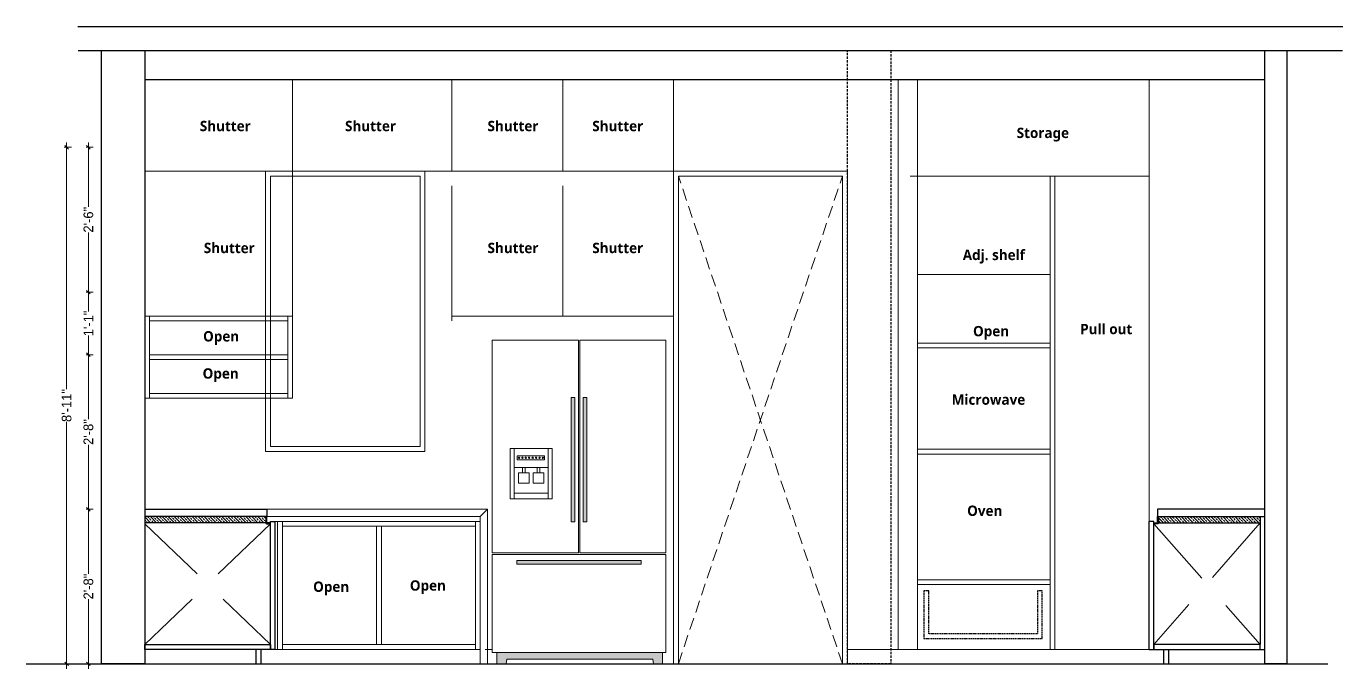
# Model space of a CAD drawing. Header units: millimetres. Extents: x 56222 to 3066687, y -650199 to -121287.
# Drawn here: x 138111.3 to 138383.9, y -183269.7 to -183136.7 of the extents above; entities that cross this region are included whole.
import ezdxf

# ---------------------------------------------------------------- set-up
doc = ezdxf.new("R2010")
doc.units = ezdxf.units.MM
doc.header["$MEASUREMENT"] = 0
doc.header["$PDMODE"] = 35
for name, pattern in [('DASHED', [0.75, 0.5, -0.25]), ('DASHED2', [0.375, 0.25, -0.125]), ('DASHEDX2', [1.5, 1, -0.5])]:
    doc.linetypes.add(name, pattern=pattern)
doc.layers.get('Defpoints').update_dxf_attribs({"color": 220})
for name, color, linetype, lineweight in [('03FUN', 37, 'Continuous', 9), ('ELEVATION', 250, 'Continuous', 9), ('FIRST FLOOR ( DW_RAIL )', 7, 'Continuous', 9), ('FURNITURE', 32, 'Continuous', 9), ('furniture dimensions', 1, 'DASHED', 0), ('Labelling', 1, 'Continuous', 25), ('SECTION ( SLAB PLine )', 104, 'Continuous', 30), ('Text', 7, 'Continuous', 15), ('UTILITY', 48, 'Continuous', 9), ('wall', 7, 'Continuous', 30), ('XX~SLAB ( BEAM )~ ( DIM )', 7, 'Continuous', 9)]:
    doc.layers.add(name, color=color, linetype=linetype, lineweight=lineweight)
doc.layers.add('hatch', color=250, linetype='Continuous', lineweight=9, transparency=0.5)
doc.layers.add('str coll', color=6, linetype='Continuous')
doc.styles.add('century g', font='GOTHIC.TTF')
doc.styles.get("Standard").update_dxf_attribs({"font": 'arial.ttf', "height": 6})
doc.dimstyles.new('Archana', dxfattribs={"dimtxt": 2, "dimasz": 0.75, "dimexe": 0.5, "dimexo": 0.5, "dimgap": 0, "dimtad": 0, "dimzin": 0, "dimdsep": 46, "dimlunit": 4, "dimtxsty": 'century g', "dimblk": 'OBLIQUE', "dimcen": 0, "dimdle": 1, "dimclrd": 256, "dimclre": 256, "dimclrt": 256, "dimadec": 0, "dimazin": 0, "dimtfac": 1, "dimtofl": 0, "dimtmove": 1, "dimatfit": 3, "dimfxl": 1, "dimfxlon": 1, "dimtolj": 1, "dimtzin": 0, "dimlwd": -1, "dimlwe": -1, "dimarcsym": 0})

# ---------------------------------------------------------------- blocks, each defined once
blk = doc.blocks.new('_Oblique')
at = {"layer": 'wall', "color": 0, "lineweight": -2}
blk.add_line((-0.5, -0.5), (0.5, 0.5), dxfattribs=at)
blk = doc.blocks.new('*D318')
at = {"layer": 'Defpoints', "color": 0, "linetype": 'Continuous', "lineweight": 30, "transparency": 16777216}
for p in [(138124.17, -183236.69), (138135.84, -183236.69), (138135.84, -183268.69)]:
    blk.add_point(p, dxfattribs=at)
at = {"layer": 'furniture dimensions', "color": 5, "linetype": 'Continuous', "transparency": 16777216}
for p, q in [((138125.17, -183236.69), (138123.67, -183236.69)), ((138124.17, -183235.69), (138124.17, -183250.05)), ((138124.17, -183269.69), (138124.17, -183255.32)), ((138125.17, -183268.69), (138123.67, -183268.69))]:
    blk.add_line(p, q, dxfattribs=at)
at = {"layer": 'furniture dimensions', "color": 5, "linetype": 'Continuous', "transparency": 16777216, "xscale": 0.75, "yscale": 0.75, "zscale": 0.75}
for p, rotation in [((138124.17, -183236.69), 90), ((138124.17, -183268.69), 270)]:
    blk.add_blockref('_Oblique', p, dxfattribs=dict(at, rotation=rotation))
at = {"layer": 'furniture dimensions', "linetype": 'Continuous', "lineweight": 0, "transparency": 16777216, "insert": (138124.17, -183252.69), "char_height": 2, "attachment_point": 5, "rotation": 90, "style": 'century g'}
blk.add_mtext('\\A1;2\'-8"', dxfattribs=at)
blk = doc.blocks.new('*D319')
at = {"layer": 'Defpoints', "color": 0, "linetype": 'Continuous', "lineweight": 30, "transparency": 16777216}
for p in [(138124.17, -183204.69), (138135.84, -183204.69), (138135.84, -183236.69)]:
    blk.add_point(p, dxfattribs=at)
at = {"layer": 'furniture dimensions', "color": 5, "linetype": 'Continuous', "transparency": 16777216}
for p, q in [((138124.17, -183203.69), (138124.17, -183218.05)), ((138125.17, -183204.69), (138123.67, -183204.69)), ((138124.17, -183237.69), (138124.17, -183223.32)), ((138125.17, -183236.69), (138123.67, -183236.69))]:
    blk.add_line(p, q, dxfattribs=at)
at = {"layer": 'furniture dimensions', "color": 5, "linetype": 'Continuous', "transparency": 16777216, "xscale": 0.75, "yscale": 0.75, "zscale": 0.75}
for p, rotation in [((138124.17, -183204.69), 90), ((138124.17, -183236.69), 270)]:
    blk.add_blockref('_Oblique', p, dxfattribs=dict(at, rotation=rotation))
at = {"layer": 'furniture dimensions', "linetype": 'Continuous', "lineweight": 0, "transparency": 16777216, "insert": (138124.17, -183220.69), "char_height": 2, "attachment_point": 5, "rotation": 90, "style": 'century g'}
blk.add_mtext('\\A1;2\'-8"', dxfattribs=at)
blk = doc.blocks.new('*D320')
at = {"layer": 'Defpoints', "color": 0, "linetype": 'Continuous', "lineweight": 30, "transparency": 16777216}
for p in [(138124.17, -183191.73), (138135.84, -183191.73), (138135.84, -183204.69)]:
    blk.add_point(p, dxfattribs=at)
at = {"layer": 'furniture dimensions', "color": 5, "linetype": 'Continuous', "transparency": 16777216}
for p, q in [((138125.17, -183191.73), (138123.67, -183191.73)), ((138124.17, -183190.73), (138124.17, -183195.73)), ((138124.17, -183205.69), (138124.17, -183200.69)), ((138125.17, -183204.69), (138123.67, -183204.69))]:
    blk.add_line(p, q, dxfattribs=at)
at = {"layer": 'furniture dimensions', "color": 5, "linetype": 'Continuous', "transparency": 16777216, "xscale": 0.75, "yscale": 0.75, "zscale": 0.75}
for p, rotation in [((138124.17, -183191.73), 90), ((138124.17, -183204.69), 270)]:
    blk.add_blockref('_Oblique', p, dxfattribs=dict(at, rotation=rotation))
at = {"layer": 'furniture dimensions', "linetype": 'Continuous', "lineweight": 0, "transparency": 16777216, "insert": (138124.17, -183198.21), "char_height": 2, "attachment_point": 5, "rotation": 90, "style": 'century g'}
blk.add_mtext('\\A1;1\'-1"', dxfattribs=at)
blk = doc.blocks.new('*D321')
at = {"layer": 'Defpoints', "color": 0, "linetype": 'Continuous', "lineweight": 30, "transparency": 16777216}
for p in [(138124.17, -183161.73), (138135.84, -183161.73), (138135.84, -183191.73)]:
    blk.add_point(p, dxfattribs=at)
at = {"layer": 'furniture dimensions', "color": 5, "linetype": 'Continuous', "transparency": 16777216}
for p, q in [((138125.17, -183161.73), (138123.67, -183161.73)), ((138124.17, -183160.73), (138124.17, -183174.09)), ((138124.17, -183192.73), (138124.17, -183179.37)), ((138125.17, -183191.73), (138123.67, -183191.73))]:
    blk.add_line(p, q, dxfattribs=at)
at = {"layer": 'furniture dimensions', "color": 5, "linetype": 'Continuous', "transparency": 16777216, "xscale": 0.75, "yscale": 0.75, "zscale": 0.75}
for p, rotation in [((138124.17, -183161.73), 90), ((138124.17, -183191.73), 270)]:
    blk.add_blockref('_Oblique', p, dxfattribs=dict(at, rotation=rotation))
at = {"layer": 'furniture dimensions', "linetype": 'Continuous', "lineweight": 0, "transparency": 16777216, "insert": (138124.17, -183176.73), "char_height": 2, "attachment_point": 5, "rotation": 90, "style": 'century g'}
blk.add_mtext('\\A1;2\'-6"', dxfattribs=at)
blk = doc.blocks.new('*D322')
at = {"layer": 'Defpoints', "color": 0, "linetype": 'Continuous', "lineweight": 30, "transparency": 16777216}
for p in [(138119.65, -183161.73), (138135.84, -183161.73), (138131.34, -183268.69)]:
    blk.add_point(p, dxfattribs=at)
at = {"layer": 'furniture dimensions', "color": 5, "linetype": 'Continuous', "transparency": 16777216}
for p, q in [((138120.65, -183161.73), (138119.15, -183161.73)), ((138119.65, -183160.73), (138119.65, -183211.81)), ((138119.65, -183269.69), (138119.65, -183218.61)), ((138120.65, -183268.69), (138119.15, -183268.69))]:
    blk.add_line(p, q, dxfattribs=at)
at = {"layer": 'furniture dimensions', "color": 5, "linetype": 'Continuous', "transparency": 16777216, "xscale": 0.75, "yscale": 0.75, "zscale": 0.75}
for p, rotation in [((138119.65, -183161.73), 90), ((138119.65, -183268.69), 270)]:
    blk.add_blockref('_Oblique', p, dxfattribs=dict(at, rotation=rotation))
at = {"layer": 'furniture dimensions', "linetype": 'Continuous', "lineweight": 0, "transparency": 16777216, "insert": (138119.65, -183215.21), "char_height": 2, "attachment_point": 5, "rotation": 90, "style": 'century g'}
blk.add_mtext('\\A1;8\'-11"', dxfattribs=at)

msp = doc.modelspace()

# ---------------------------------------------------------------- hatches: boundary and pattern name
at = {"layer": '03FUN', "linetype": 'ByBlock'}
h = msp.add_hatch(color=250, dxfattribs=at)
h.paths.add_polyline_path([(138227.416, -183213.538), (138226.644, -183213.538), (138226.644, -183239.316), (138227.416, -183239.316)])
h.paths.add_polyline_path([(138224.904, -183213.538), (138224.132, -183213.538), (138224.132, -183239.316), (138224.904, -183239.316)])
for points in [[(138238.663, -183247.297), (138212.885, -183247.297), (138212.885, -183248.069), (138238.663, -183248.069)], [(138243.052, -183266.323), (138208.731, -183266.323), (138208.731, -183268.688), (138210.713, -183268.688), (138210.833, -183267.722), (138241.08, -183267.722), (138241.201, -183268.688), (138243.052, -183268.688)]]:
    msp.add_hatch(color=250, dxfattribs=at).paths.add_polyline_path(points)
at = {"layer": 'hatch', "transparency": 33554651}
h = msp.add_hatch(dxfattribs=at)
h.set_pattern_fill('ANSI33', color=256, scale=3.493167, angle=90, style=0)
h.set_pattern_definition([(135, (-5357069.8029, 4413149.8386), (-0.61751058278, -0.61751058278), []), (135, (-5357069.8029, 4413150.4561), (-0.61751058278, -0.61751058278), [0.43664592054, -0.21832296027])])
h.paths.add_polyline_path([(138135.842, -183239.473), (138135.842, -183238.188), (138160.891, -183238.194), (138160.891, -183239.479)])
h = msp.add_hatch(dxfattribs=at)
h.set_pattern_fill('ANSI33', color=256, scale=3.493167, angle=90, style=0)
h.set_pattern_definition([(135, (-5356923.0382, 4413149.8386), (-0.61751058278, -0.61751058278), []), (135, (-5356923.0382, 4413150.4561), (-0.61751058278, -0.61751058278), [0.43664592054, -0.21832296027])])
h.paths.add_polyline_path([(138366.842, -183239.472), (138366.842, -183238.188), (138345.793, -183238.194), (138345.793, -183239.479)])

# ---------------------------------------------------------------- linework, layer by layer
at = {"layer": 'ELEVATION', "color": 252, "linetype": 'DASHED', "lineweight": 25, "true_color": 0x939598}
msp.add_lwpolyline([(138281.342, -183141.688), (138290.342, -183141.688), (138290.342, -183268.688), (138281.342, -183268.688)], close=True, dxfattribs=at)
at = {"layer": 'ELEVATION', "lineweight": 0}
for points in [[(138160.842, -183166.688), (138193.842, -183166.688), (138193.842, -183224.688), (138160.842, -183224.688)], [(138161.842, -183167.688), (138192.842, -183167.688), (138192.842, -183223.688), (138161.842, -183223.688)], [(138245.342, -183166.688), (138281.342, -183166.688), (138281.342, -183268.688), (138245.342, -183268.688)], [(138246.342, -183167.688), (138280.342, -183167.688), (138280.342, -183268.688), (138246.342, -183268.688)]]:
    msp.add_lwpolyline(points, close=True, dxfattribs=at)
at = {"layer": 'FIRST FLOOR ( DW_RAIL )', "lineweight": 0}
for p, q in [((138135.842, -183213.688), (138135.842, -183147.688)), ((138135.842, -183213.688), (138135.842, -183147.688)), ((138205.323, -183238.187), (138206.823, -183236.688)), ((138158.842, -183265.688), (138158.842, -183268.688)), ((138159.85, -183265.688), (138162.842, -183265.688)), ((138346.834, -183265.688), (138343.841, -183265.688)), ((138347.841, -183265.688), (138347.841, -183268.688))]:
    msp.add_line(p, q, dxfattribs=at)
at = {"layer": 'FIRST FLOOR ( DW_RAIL )', "color": 251, "linetype": 'DASHEDX2', "lineweight": 0, "ltscale": 15, "true_color": 0x4b4c4e}
for p, q in [((138366.842, -183239.476), (138344.841, -183264.688)), ((138161.842, -183239.688), (138135.842, -183264.689)), ((138135.842, -183239.688), (138161.842, -183264.689)), ((138344.841, -183239.688), (138366.841, -183264.689))]:
    msp.add_line(p, q, dxfattribs=at)
at = {"layer": 'FURNITURE', "lineweight": 0}
for p, q in [((138245.342, -183197.688), (138245.342, -183147.688)), ((138291.842, -183147.688), (138291.842, -183265.688)), ((138295.842, -183147.688), (138295.842, -183265.688)), ((138343.842, -183147.688), (138343.843, -183265.688)), ((138136.842, -183166.688), (138165.443, -183166.688)), ((138199.943, -183166.688), (138244.842, -183166.688)), ((138294.342, -183167.688), (138343.842, -183167.688)), ((138323.342, -183167.688), (138323.342, -183265.688)), ((138324.342, -183167.688), (138324.342, -183265.688)), ((138199.443, -183197.688), (138199.443, -183169.688)), ((138222.393, -183169.688), (138222.393, -183196.688)), ((138295.842, -183188.05), (138323.342, -183188.05)), ((138297.342, -183188.05), (138323.342, -183188.05)), ((138136.842, -183213.688), (138136.842, -183196.688)), ((138136.842, -183197.688), (138165.443, -183197.688)), ((138165.443, -183213.688), (138165.443, -183196.688)), ((138166.443, -183213.688), (138166.443, -183196.688)), ((138199.443, -183196.688), (138245.342, -183196.688)), ((138135.842, -183202.688), (138135.842, -183202.688)), ((138135.842, -183203.688), (138135.842, -183203.688)), ((138295.842, -183202.269), (138323.342, -183202.269)), ((138295.842, -183203.269), (138323.342, -183203.269)), ((138136.842, -183204.688), (138165.443, -183204.688)), ((138136.842, -183205.688), (138165.443, -183205.688)), ((138135.842, -183212.688), (138135.842, -183212.688)), ((138135.842, -183213.688), (138166.443, -183213.688)), ((138136.842, -183212.688), (138165.443, -183212.688)), ((138295.842, -183224.269), (138323.342, -183224.269)), ((138295.842, -183225.269), (138323.342, -183225.269)), ((138162.842, -183239.188), (138205.342, -183239.188)), ((138163.342, -183239.188), (138163.342, -183265.688)), ((138164.342, -183239.188), (138164.342, -183265.688)), ((138204.342, -183239.188), (138204.342, -183265.688)), ((138344.841, -183239.476), (138345.462, -183239.476)), ((138345.793, -183239.476), (138366.842, -183239.476)), ((138164.342, -183240.188), (138204.342, -183240.188)), ((138183.842, -183240.188), (138183.842, -183264.688)), ((138184.842, -183240.188), (138184.842, -183264.688)), ((138343.842, -183240.476), (138343.842, -183240.476)), ((138295.842, -183251.269), (138323.342, -183251.269)), ((138295.842, -183252.269), (138323.342, -183252.269)), ((138162.842, -183265.688), (138205.342, -183265.688)), ((138164.342, -183264.688), (138204.342, -183264.688))]:
    msp.add_line(p, q, dxfattribs=at)
at = {"layer": 'FURNITURE', "color": 0, "lineweight": 30, "ltscale": 0.4}
for p, q in [((138135.842, -183236.688), (138161.091, -183236.688)), ((138161.091, -183236.688), (138161.091, -183238.188)), ((138367.842, -183236.688), (138345.593, -183236.688)), ((138345.593, -183236.688), (138345.593, -183238.188)), ((138161.091, -183238.188), (138135.842, -183238.188)), ((138345.593, -183238.188), (138367.842, -183238.188))]:
    msp.add_line(p, q, dxfattribs=at)
at = {"layer": 'FURNITURE', "color": 0, "lineweight": 0}
for p, q in [((138161.091, -183236.688), (138206.823, -183236.688)), ((138206.823, -183236.688), (138206.823, -183268.714)), ((138161.091, -183238.187), (138205.342, -183238.187)), ((138205.323, -183238.187), (138205.323, -183268.688))]:
    msp.add_line(p, q, dxfattribs=at)
at = {"layer": 'FURNITURE', "lineweight": 30}
for p, q in [((138160.891, -183239.476), (138135.842, -183239.476)), ((138345.793, -183239.476), (138366.842, -183239.476))]:
    msp.add_line(p, q, dxfattribs=at)
at = {"layer": 'FURNITURE', "lineweight": 30, "ltscale": 0.4}
for p, q in [((138161.842, -183265.688), (138161.842, -183239.188)), ((138161.842, -183239.188), (138162.842, -183239.188)), ((138162.842, -183265.688), (138162.841, -183239.188)), ((138343.841, -183265.688), (138343.842, -183239.188)), ((138344.841, -183239.188), (138343.841, -183239.188)), ((138344.841, -183265.688), (138344.841, -183239.188)), ((138366.842, -183238.187), (138366.841, -183264.689)), ((138158.842, -183265.688), (138158.842, -183268.688)), ((138159.842, -183265.688), (138159.842, -183268.688)), ((138162.842, -183265.688), (138161.969, -183265.688)), ((138343.841, -183265.688), (138344.841, -183265.688)), ((138346.841, -183265.688), (138346.841, -183268.688)), ((138347.841, -183265.688), (138347.841, -183268.688)), ((138366.841, -183265.688), (138367.842, -183265.688))]:
    msp.add_line(p, q, dxfattribs=at)
at = {"layer": 'FURNITURE', "lineweight": 0}
for points in [[(138135.842, -183147.688), (138166.443, -183147.688), (138166.443, -183166.688), (138135.842, -183166.688)], [(138166.443, -183147.688), (138199.443, -183147.688), (138199.443, -183166.688), (138166.443, -183166.688)], [(138199.443, -183147.688), (138222.393, -183147.688), (138222.393, -183166.688), (138199.443, -183166.688)], [(138222.393, -183147.688), (138245.342, -183147.688), (138245.342, -183166.688), (138222.393, -183166.688)], [(138135.842, -183166.688), (138166.443, -183166.688), (138166.443, -183196.688), (138135.842, -183196.688)], [(138345.593, -183236.688), (138367.842, -183236.688), (138367.842, -183238.187), (138345.593, -183238.187)]]:
    msp.add_lwpolyline(points, close=True, dxfattribs=at)
at = {"layer": 'FURNITURE', "lineweight": 30, "ltscale": 0.4}
for points in [[(138161.842, -183239.488), (138161.291, -183239.488, -0.4142136), (138161.091, -183239.288), (138161.091, -183238.188), (138160.891, -183238.188), (138160.891, -183239.488, 0.4142136), (138161.091, -183239.688), (138161.842, -183239.688)], [(138344.841, -183239.488), (138345.393, -183239.488, 0.4142136), (138345.593, -183239.288), (138345.593, -183238.188), (138345.793, -183238.188), (138345.793, -183239.488, -0.4142136), (138345.593, -183239.688), (138344.841, -183239.688)]]:
    msp.add_lwpolyline(points, format="xyb", close=True, dxfattribs=at)
at = {"layer": 'FURNITURE', "linetype": 'DASHED2', "lineweight": 25}
msp.add_lwpolyline([(138320.701, -183253.541), (138320.701, -183262.446), (138298.22, -183262.446), (138298.22, -183253.541), (138297.22, -183253.541), (138297.22, -183263.446), (138321.701, -183263.446), (138321.701, -183253.541)], close=True, dxfattribs=at)
at = {"layer": 'FURNITURE', "lineweight": 30, "ltscale": 0.4}
for points in [[(138161.969, -183265.688), (138135.842, -183265.689), (138135.842, -183264.689), (138161.842, -183264.688), (138161.842, -183265.688)], [(138344.841, -183265.689), (138366.841, -183265.689), (138366.841, -183264.689), (138344.841, -183264.688), (138344.841, -183265.688)]]:
    msp.add_lwpolyline(points, dxfattribs=at)
at = {"layer": 'Labelling', "color": 251, "linetype": 'DASHED2', "lineweight": 0, "ltscale": 10, "true_color": 0x636466}
for p, q in [((138246.342, -183268.688), (138280.342, -183167.688)), ((138280.342, -183268.688), (138246.342, -183167.688))]:
    msp.add_line(p, q, dxfattribs=at)
at = {"layer": 'SECTION ( SLAB PLine )', "color": 1}
for p, q in [((138121.963, -183136.688), (138383.93, -183136.688)), ((138122.069, -183141.688), (138383.891, -183141.688)), ((138115.917, -183268.688), (138380.849, -183268.688))]:
    msp.add_line(p, q, dxfattribs=at)
at = {"layer": 'SECTION ( SLAB PLine )', "color": 1, "lineweight": 0}
for p, q in [((138206.342, -183265.688), (138207.774, -183265.688)), ((138281.342, -183265.688), (138363.842, -183265.688))]:
    msp.add_line(p, q, dxfattribs=at)
at = {"layer": 'str coll', "lineweight": 30}
for q in [(138363.842, -183147.688), (138367.842, -183147.688)]:
    msp.add_line((138135.842, -183147.688), q, dxfattribs=at)
at = {"layer": 'UTILITY'}
for p, q in [((138212.34, -183228.069), (138219.391, -183228.069)), ((138212.34, -183233.327), (138219.391, -183233.327))]:
    msp.add_line(p, q, dxfattribs=at)
for points in [[(138225.645, -183201.688), (138207.774, -183201.688), (138207.774, -183245.731), (138225.645, -183245.731)], [(138243.774, -183201.688), (138225.925, -183201.688), (138225.925, -183245.731), (138243.774, -183245.731)], [(138224.904, -183213.538), (138224.904, -183239.316), (138224.132, -183239.316), (138224.132, -183213.538)], [(138227.416, -183213.538), (138227.416, -183239.316), (138226.644, -183239.316), (138226.644, -183213.538)], [(138211.518, -183234.521), (138220.213, -183234.521), (138220.213, -183224.086), (138211.518, -183224.086)], [(138211.518, -183224.086), (138212.34, -183224.086), (138212.34, -183234.521), (138211.518, -183234.521)], [(138212.974, -183225.613), (138218.633, -183225.613), (138218.633, -183226.432), (138212.974, -183226.432)], [(138220.213, -183224.086), (138219.391, -183224.086), (138219.391, -183234.521), (138220.213, -183234.521)], [(138214.071, -183229.131), (138214.623, -183229.131), (138214.623, -183228.069), (138214.071, -183228.069)], [(138217.66, -183229.131), (138217.107, -183229.131), (138217.107, -183228.069), (138217.66, -183228.069)], [(138213.221, -183229.131), (138215.473, -183229.131), (138215.473, -183231.27), (138213.221, -183231.27)], [(138218.51, -183229.131), (138216.258, -183229.131), (138216.258, -183231.27), (138218.51, -183231.27)], [(138243.774, -183246.079), (138207.774, -183246.079), (138207.774, -183266.323), (138243.774, -183266.323)], [(138212.885, -183247.297), (138238.663, -183247.297), (138238.663, -183248.069), (138212.885, -183248.069)], [(138243.052, -183266.323), (138208.731, -183266.323), (138208.731, -183268.688), (138210.713, -183268.688), (138210.833, -183267.722), (138241.08, -183267.722), (138241.201, -183268.688), (138243.052, -183268.688)]]:
    msp.add_lwpolyline(points, close=True, dxfattribs=at)
for centre in [(138213.345, -183226.022), (138214.04, -183226.022), (138214.74, -183226.022), (138215.435, -183226.022), (138216.174, -183226.022), (138216.87, -183226.022), (138217.609, -183226.022), (138218.305, -183226.022)]:
    msp.add_circle(centre, 0.145, dxfattribs=at)
at = {"layer": 'XX~SLAB ( BEAM )~ ( DIM )', "color": 242, "lineweight": 30, "true_color": 0xcd2027}
msp.add_line((138111.305, -183268.688), (138380.849, -183268.688), dxfattribs=at)
at = {"layer": 'XX~SLAB ( BEAM )~ ( DIM )', "lineweight": 30}
for points in [[(138126.842, -183141.688), (138135.842, -183141.688), (138135.842, -183268.688), (138126.842, -183268.688)], [(138367.842, -183141.688), (138372.342, -183141.688), (138372.342, -183268.688), (138367.842, -183268.688)]]:
    msp.add_lwpolyline(points, close=True, dxfattribs=at)

# ---------------------------------------------------------------- texts
at = {"layer": 'Text', "ltscale": 20, "char_height": 2.14365, "attachment_point": 1}
for s, insert, width in [('\\pxqc;{\\fMalgun Gothic|b1|i0|c0|p34;\\C1;Shutter}', (138144.718, -183156.255), 15.59214), ('\\pxqc;{\\fMalgun Gothic|b1|i0|c0|p34;\\C1;Shutter}', (138174.791, -183156.255), 15.59214), ('\\pxqc;{\\fMalgun Gothic|b1|i0|c0|p34;\\C1;Shutter}', (138204.305, -183156.255), 15.59214), ('\\pxqc;{\\fMalgun Gothic|b1|i0|c0|p34;\\C1;Shutter}', (138225.997, -183156.255), 15.59214), ('{\\fMalgun Gothic|b1|i0|c0|p34;\\C1;Storage }', (138316.414, -183157.677), 39.27782), ('\\pxqc;{\\fMalgun Gothic|b1|i0|c0|p34;\\C1;Shutter}', (138145.547, -183181.505), 15.59214), ('\\pxqc;{\\fMalgun Gothic|b1|i0|c0|p34;\\C1;Shutter}', (138204.305, -183181.505), 15.59214), ('\\pxqc;{\\fMalgun Gothic|b1|i0|c0|p34;\\C1;Shutter}', (138225.997, -183181.505), 15.59214), ('{\\fMalgun Gothic|b1|i0|c0|p34;\\C1;Adj. shelf}', (138305.254, -183182.945), 39.27782), ('{\\fMalgun Gothic|b1|i0|c0|p34;\\C1;Pull out}', (138329.574, -183198.293), 39.27782), ('\\pxqc;{\\fMalgun Gothic|b1|i0|c0|p34;\\C1;Open}', (138143.851, -183199.795), 15.59214), ('{\\fMalgun Gothic|b1|i0|c0|p34;\\C1;Open}', (138307.372, -183198.732), 39.27782), ('\\pxqc;{\\fMalgun Gothic|b1|i0|c0|p34;\\C1;Open}', (138143.755, -183207.495), 15.59214), ('\\pxqc;{\\fMalgun Gothic|b1|i0|c0|p34;\\C1;Microwave}', (138302.772, -183212.904), 15.59214), ('\\pxqc;{\\fMalgun Gothic|b1|i0|c0|p34;\\C1;Oven}', (138300.248, -183235.92), 19.10275), ('{\\fMalgun Gothic|b1|i0|c0|p34;\\C1;Open }', (138170.702, -183251.643), 39.27782), ('{\\fMalgun Gothic|b1|i0|c0|p34;\\C1;Open }', (138190.734, -183251.395), 39.27782)]:
    msp.add_mtext(s, dxfattribs=dict(at, insert=insert, width=width))

# ---------------------------------------------------------------- dimensions: what is measured, and where the dimension line sits
at = {"layer": 'furniture dimensions', "color": 5, "linetype": 'Continuous', "lineweight": 0}
for base, p1, p2, picture, middle in [((138119.648, -183161.732), (138131.342, -183268.688), (138135.842, -183161.732), '*D322', (138119.648, -183215.21)), ((138124.172, -183161.732), (138135.842, -183191.732), (138135.842, -183161.732), '*D321', (138124.172, -183176.732)), ((138124.172, -183191.732), (138135.842, -183204.688), (138135.842, -183191.732), '*D320', (138124.172, -183198.21)), ((138124.172, -183204.688), (138135.842, -183236.688), (138135.842, -183204.688), '*D319', (138124.172, -183220.688)), ((138124.172, -183236.688), (138135.842, -183268.688), (138135.842, -183236.688), '*D318', (138124.172, -183252.688))]:
    dim = msp.add_linear_dim(base=base, p1=p1, p2=p2, angle=90, dimstyle='Archana', override={"dimdec": 0, "dimclrd": 5, "dimclre": 5}, dxfattribs=at)
    dim.commit()
    dim.dimension.update_dxf_attribs({"geometry": picture, "text_midpoint": middle})

doc.saveas('drawing.dxf')
